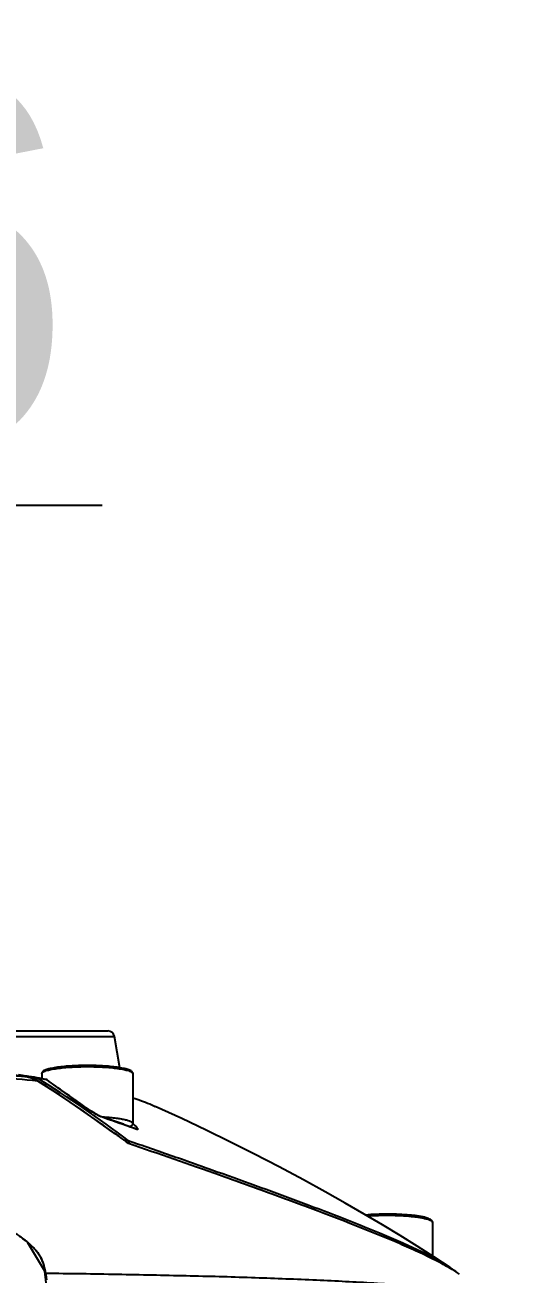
# Model space of a CAD drawing. Header units: millimetres. Extents: x 4086 to 8300, y 123 to 1549.
# Drawn here: x 7033.42 to 7043.05, y 483.98 to 507.95 of the extents above; entities that cross this region are included whole.
import ezdxf

# ---------------------------------------------------------------- set-up
doc = ezdxf.new("R2010")
doc.units = ezdxf.units.MM
doc.layers.add('外形图', color=7, linetype='Continuous')
doc.layers.add('尺寸标注', color=7, linetype='Continuous')
doc.styles.add('思源黑', font='SourceHanSansCN-Normal.ttf')
doc.dimstyles.new('尺寸标注_1_4比例', dxfattribs={"dimtxt": 7, "dimasz": 6, "dimexe": 2, "dimexo": 1.5, "dimgap": 1, "dimtad": 1, "dimdec": 1, "dimlfac": 4, "dimdsep": 46, "dimtxsty": '思源黑', "dimcen": 0.09, "dimadec": 0, "dimazin": 0, "dimtp": 0.01, "dimtm": 0.01, "dimtfac": 1, "dimtdec": 1, "dimtofl": 0, "dimtmove": 0, "dimatfit": 3, "dimfxl": 1, "dimtolj": 1, "dimarcsym": 0})

# ---------------------------------------------------------------- blocks, each defined once
blk = doc.blocks.new('*D759')
at = {"layer": 'Defpoints', "color": 0}
for p in [(7016.612, 498.736), (7016.612, 492.25), (7015.112, 454.498)]:
    blk.add_point(p, dxfattribs=at)
at = {"layer": '尺寸标注', "color": 0, "lineweight": -2}
for p, q in [((7015.112, 455.998), (7015.112, 500.736)), ((7016.612, 493.75), (7016.612, 500.736)), ((7009.112, 498.736), (7003.112, 498.736)), ((7022.612, 498.736), (7034.896, 498.736))]:
    blk.add_line(p, q, dxfattribs=at)
at = {"layer": '尺寸标注', "color": 0}
for points in [[(7009.112, 497.736), (7009.112, 499.736), (7015.112, 498.736)], [(7022.612, 499.736), (7022.612, 497.736), (7016.612, 498.736)]]:
    blk.add_solid(points, dxfattribs=at)
at = {"layer": '尺寸标注', "color": 0, "insert": (7031.754, 503.36), "char_height": 7, "attachment_point": 5, "style": '思源黑'}
blk.add_mtext('\\A1;6', dxfattribs=at)

msp = doc.modelspace()

# ---------------------------------------------------------------- linework, layer by layer
at = {"layer": '外形图'}
for p, q in [((7033.0939, 488.5435), (7035.1303, 488.5435)), ((7033.217, 488.6468), (7035.0072, 488.6468)), ((7035.2364, 487.9416), (7035.1303, 488.5435)), ((7033.7371, 487.8261), (7033.7371, 487.7304)), ((7035.4871, 487.8261), (7035.4871, 486.8631)), ((7033.4399, 487.7793), (7033.4324, 487.7802)), ((7033.4395, 487.7783), (7033.4387, 487.7785)), ((7033.4415, 487.778), (7033.4395, 487.7783)), ((7033.4445, 487.7774), (7033.4415, 487.778)), ((7033.4501, 487.7764), (7033.4445, 487.7774)), ((7033.462, 487.7744), (7033.4501, 487.7764)), ((7033.4948, 487.769), (7033.462, 487.7744)), ((7033.4651, 487.7587), (7033.4649, 487.7587)), ((7033.4663, 487.7667), (7033.6567, 487.7384)), ((7033.5724, 487.7565), (7033.4948, 487.769)), ((7033.598, 487.7524), (7033.5724, 487.7565)), ((7033.6118, 487.7502), (7033.598, 487.7524)), ((7033.6339, 487.7467), (7033.6118, 487.7502)), ((7033.6648, 487.6841), (7033.6653, 487.6851)), ((7033.7367, 487.7351), (7033.7364, 487.7352)), ((7033.8197, 487.7173), (7033.8196, 487.7173)), ((7033.8396, 487.7068), (7033.8305, 487.7134)), ((7034.1968, 487.4512), (7034.0647, 487.5457)), ((7034.3377, 487.3505), (7034.1968, 487.4512)), ((7034.4844, 487.2461), (7034.3377, 487.3505)), ((7034.5659, 487.1883), (7034.4844, 487.2461)), ((7034.5538, 487.1956), (7034.5514, 487.1973)), ((7034.6868, 487.1068), (7034.6629, 487.1223)), ((7034.7092, 487.0925), (7034.6868, 487.1068)), ((7034.8482, 487.0134), (7034.845, 487.0148)), ((7035.0767, 486.9342), (7034.8482, 487.0134)), ((7034.8816, 486.9957), (7034.8782, 486.9969)), ((7035.3043, 486.855), (7035.0767, 486.9342)), ((7035.3043, 486.855), (7035.5266, 486.7772)), ((7035.4873, 486.8661), (7035.4888, 486.8648)), ((7035.4172, 486.8096), (7035.4141, 486.8106)), ((7035.5246, 486.7719), (7035.4172, 486.8096)), ((7035.5561, 486.7609), (7035.5246, 486.7719)), ((7041.2371, 484.9734), (7041.2371, 484.3266)), ((7033.7952, 484.0354), (7033.4711, 484.5799)), ((7033.8752, 483.3276), (7033.7952, 484.0354)), ((7041.57, 484.1102), (7041.5703, 484.11)), ((7041.5703, 484.11), (7041.571, 484.1096)), ((7041.595, 484.0936), (7041.5703, 484.11))]:
    msp.add_line(p, q, dxfattribs=at)
for points in [[(7033.4652, 487.7586), (7032.0878, 487.9478), (7030.6734, 488.1165), (7029.2358, 488.262), (7027.7838, 488.3838), (7026.3262, 488.4816), (7024.8719, 488.5557), (7023.4295, 488.6064), (7022.0079, 488.6337), (7020.6166, 488.6375), (7019.2151, 488.6162)], [(7033.4743, 487.7754), (7033.2903, 487.8031)], [(7033.4387, 487.7785), (7033.4383, 487.7786), (7033.4383, 487.7786)], [(7033.6653, 487.6852), (7033.6375, 487.7014), (7033.604, 487.718), (7033.5694, 487.7322), (7033.5337, 487.7439), (7033.4973, 487.7529), (7033.4652, 487.7587)], [(7033.7371, 487.7351), (7033.6472, 487.749), (7033.4743, 487.7754)], [(7033.8196, 487.7174), (7033.6417, 487.7455), (7033.6339, 487.7467)], [(7034.8873, 486.8572), (7034.4887, 487.1418), (7034.0785, 487.4197), (7033.6653, 487.6852)], [(7034.0647, 487.5457), (7033.9441, 487.6324), (7033.8888, 487.6724), (7033.8404, 487.7075)], [(7034.6629, 487.1223), (7034.6373, 487.1393), (7034.6239, 487.1483), (7034.61, 487.1578), (7034.5957, 487.1676), (7034.581, 487.1777), (7034.5659, 487.1883)], [(7034.845, 487.0148), (7034.8427, 487.0158), (7034.84, 487.017), (7034.8368, 487.0185), (7034.8332, 487.0203), (7034.8291, 487.0224), (7034.8247, 487.0246), (7034.82, 487.0271), (7034.8149, 487.0298), (7034.8096, 487.0327), (7034.8039, 487.0358), (7034.7977, 487.0393), (7034.7911, 487.043), (7034.7839, 487.0471), (7034.7761, 487.0516), (7034.7678, 487.0565), (7034.7591, 487.0618), (7034.7498, 487.0673), (7034.7402, 487.0732), (7034.7302, 487.0794), (7034.7199, 487.0858), (7034.7092, 487.0925)], [(7041.5703, 484.11), (7041.2621, 484.3107), (7040.9406, 484.5149), (7040.6115, 484.7189), (7040.273, 484.924), (7039.9224, 485.1315), (7039.5567, 485.3431), (7039.1723, 485.5602), (7038.7577, 485.7885), (7038.2903, 486.0387), (7037.8078, 486.2889), (7037.3473, 486.5204), (7036.8947, 486.7413), (7036.4229, 486.9649), (7035.9134, 487.1995)], [(7035.1689, 486.6604), (7035.1608, 486.6656), (7035.128, 486.6875), (7035.0923, 486.7117), (7035.054, 486.7381), (7035.0137, 486.7663), (7034.9715, 486.7963), (7034.928, 486.8275), (7034.8873, 486.8572)], [(7041.7145, 484.0059), (7041.6625, 484.046), (7041.595, 484.0936)]]:
    msp.add_lwpolyline(points, dxfattribs=at)
for centre, radius, start, end in [((7035.0072, 488.5218), 0.125, 10, 90), ((7033.5289, 488.2805), 0.5101, 259.45737, 259.71896), ((7033.3915, 487.2575), 0.5066, 77.66801, 81.64258), ((7033.3915, 487.2571), 0.5069, 76.97968, 77.6682), ((7033.39, 487.2531), 0.5112, 57.47471, 76.91656), ((7023.1584, 470.5634), 20.1281, 52.56197, 58.57272), ((7031.3976, 469.6484), 18.2305, 82.36552, 82.89169), ((7023.0093, 470.6642), 20.0803, 53.73813, 57.95086), ((7033.8053, 487.6594), 0.0595, 53.92907, 64.94267), ((6978.8564, 324.9704), 171.4381, 70.737214, 70.925634), ((7037.0165, 489.4475), 3.3467, 236.46005, 237.72866), ((7023.0753, 470.6495), 20.0678, 52.11301, 52.7231), ((7031.9605, 482.7695), 2.3617, 50.14197, 51.73313), ((7040.2982, 481.8036), 2.6193, 56.283, 57.22908)]:
    msp.add_arc(centre, radius, start, end, dxfattribs=at)
for points, knots in [([(7033.4651, 487.7587), (7032.8759, 487.8448), (7031.6955, 488.004), (7029.3282, 488.2686), (7026.3591, 488.5028), (7022.7884, 488.6452), (7020.4056, 488.6456), (7019.2151, 488.6162)], [0, 0, 0, 0, 0.1250052, 0.2500105, 0.5000084, 0.7500067, 1, 1, 1, 1]), ([(7019.5501, 488.6302), (7020.7129, 488.6555), (7023.04, 488.6492), (7026.5271, 488.5031), (7029.4264, 488.2694), (7031.7382, 488.008), (7032.8909, 487.8513), (7033.4663, 487.7667)], [0, 0, 0, 0, 0.2499934, 0.4999917, 0.7499895, 0.8749947, 1, 1, 1, 1]), ([(7033.4649, 487.7587), (7033.1857, 487.7917), (7032.5994, 487.8485), (7031.6665, 487.911), (7030.6172, 487.9566), (7029.8749, 487.9758), (7029.4785, 487.9833)], [0, 0, 0, 0, 0.2111839, 0.442289, 0.702192, 1, 1, 1, 1]), ([(7033.6648, 487.6841), (7033.3928, 487.7128), (7032.8201, 487.7606), (7031.9055, 487.8098), (7030.8694, 487.8444), (7030.1339, 487.8599), (7029.7396, 487.8664)], [0, 0, 0, 0, 0.2087819, 0.4385206, 0.699008, 1, 1, 1, 1]), ([(7035.4871, 487.8261), (7035.4871, 487.835), (7035.4814, 487.8528), (7035.4622, 487.8723), (7035.4372, 487.8876), (7035.4064, 487.9009), (7035.3691, 487.9131), (7035.3065, 487.9294), (7035.2126, 487.9467), (7035.0836, 487.9629), (7034.9368, 487.9749), (7034.7776, 487.9824), (7034.6121, 487.9849), (7034.4465, 487.9824), (7034.2873, 487.9749), (7034.1405, 487.9629), (7034.0116, 487.9467), (7033.9177, 487.9294), (7033.8551, 487.9131), (7033.8178, 487.9009), (7033.7869, 487.8876), (7033.762, 487.8723), (7033.7427, 487.8528), (7033.7371, 487.835), (7033.7371, 487.8261)], [0, 0, 0, 0, 0.0145897, 0.0286916, 0.0440917, 0.0621682, 0.0835058, 0.1082752, 0.1678459, 0.2394488, 0.3206896, 0.4086299, 0.5000002, 0.5913705, 0.6793108, 0.7605515, 0.8321544, 0.891725, 0.9164944, 0.937832, 0.9559085, 0.9713084, 0.9854104, 1, 1, 1, 1]), ([(7033.7371, 487.8261), (7033.7371, 487.8366), (7033.7517, 487.8531), (7033.7764, 487.8673), (7033.8199, 487.8858), (7033.8929, 487.9054), (7033.978, 487.9211), (7034.0587, 487.9324), (7034.1532, 487.9433), (7034.3381, 487.9583), (7034.6121, 487.9662), (7034.8861, 487.9583), (7035.0709, 487.9433), (7035.1655, 487.9324), (7035.2462, 487.9211), (7035.3313, 487.9054), (7035.4043, 487.8858), (7035.4477, 487.8673), (7035.4725, 487.8531), (7035.4871, 487.8366), (7035.4871, 487.8261)], [0, 0, 0, 0, 0.0174678, 0.0310845, 0.0485612, 0.0951981, 0.1565185, 0.1920899, 0.2305244, 0.3145554, 0.5, 0.6854446, 0.7694756, 0.8079101, 0.8434815, 0.9048019, 0.9514388, 0.9689155, 0.9825322, 1, 1, 1, 1]), ([(7033.4324, 487.7802), (7033.4313, 487.7803), (7033.4259, 487.7806), (7033.4334, 487.7794), (7033.4356, 487.779)], [0, 0, 0, 0, 0.332085, 1, 1, 1, 1]), ([(7033.4379, 487.7786), (7033.4527, 487.7759), (7033.4944, 487.7691), (7033.6215, 487.7485), (7033.734, 487.7309), (7033.8195, 487.7174)], [0, 0, 0, 0, 0.1168656, 0.3276346, 1, 1, 1, 1]), ([(7033.7364, 487.7352), (7033.6708, 487.7453), (7033.572, 487.7602), (7033.4732, 487.775), (7033.4399, 487.7793)], [0, 0, 0, 0, 0.6640616, 1, 1, 1, 1]), ([(7033.6428, 487.7019), (7033.6446, 487.707), (7033.6479, 487.7159), (7033.6502, 487.7265), (7033.6514, 487.7329), (7033.6523, 487.7361), (7033.6541, 487.7384), (7033.6558, 487.7385), (7033.6567, 487.7384)], [0, 0, 0, 0, 0.3996491, 0.6951394, 0.801833, 0.8811331, 0.939097, 1, 1, 1, 1]), ([(7033.8305, 487.7134), (7033.8293, 487.7139), (7033.8259, 487.7154), (7033.8223, 487.717), (7033.8198, 487.7173)], [0, 0, 0, 0, 0.3455004, 1, 1, 1, 1]), ([(7034.5514, 487.1973), (7034.4249, 487.2871), (7034.1873, 487.4566), (7033.9501, 487.6265), (7033.8396, 487.7068)], [0, 0, 0, 0, 0.5319194, 1, 1, 1, 1]), ([(7035.4876, 487.3652), (7035.596, 487.3292), (7035.739, 487.2761), (7035.8786, 487.2153), (7035.9134, 487.1995)], [0, 0, 0, 0, 0.7496533, 1, 1, 1, 1]), ([(7034.8471, 487.0107), (7034.8251, 487.0216), (7034.7787, 487.0479), (7034.6802, 487.1086), (7034.6046, 487.1596), (7034.5538, 487.1956)], [0, 0, 0, 0, 0.21192, 0.4612993, 1, 1, 1, 1]), ([(7034.8782, 486.9969), (7034.876, 486.9977), (7034.8654, 487.0017), (7034.8551, 487.0067), (7034.8471, 487.0107)], [0, 0, 0, 0, 0.2087785, 1, 1, 1, 1]), ([(7034.8863, 486.8554), (7034.8866, 486.8558), (7034.8867, 486.8563), (7034.8874, 486.8571), (7034.8873, 486.8572)], [0, 0, 0, 0, 0.7430413, 1, 1, 1, 1]), ([(7035.1675, 486.658), (7035.1444, 486.6733), (7035.0495, 486.7373), (7034.9564, 486.804), (7034.8863, 486.8554)], [0, 0, 0, 0, 0.241185, 1, 1, 1, 1]), ([(7035.4871, 486.8631), (7035.4871, 486.8708), (7035.4791, 486.8834), (7035.4634, 486.8952), (7035.437, 486.91), (7035.3917, 486.9263), (7035.3238, 486.9436), (7035.2395, 486.9592), (7035.1407, 486.9728), (7035.0297, 486.984), (7034.9517, 486.9894), (7034.9112, 486.9917)], [0, 0, 0, 0, 0.0383483, 0.065327, 0.0989411, 0.187264, 0.3036475, 0.4462958, 0.6123717, 0.7983109, 1, 1, 1, 1]), ([(7035.4255, 486.8127), (7035.4347, 486.8163), (7035.4508, 486.8235), (7035.4738, 486.8373), (7035.4871, 486.8531), (7035.4871, 486.8631)], [0, 0, 0, 0, 0.356796, 0.635926, 1, 1, 1, 1]), ([(7035.4888, 486.8648), (7035.4981, 486.8569), (7035.5154, 486.8417), (7035.5385, 486.8198), (7035.5567, 486.8006), (7035.5697, 486.7846), (7035.577, 486.773), (7035.5792, 486.7654), (7035.5792, 486.7612), (7035.5768, 486.7577), (7035.5716, 486.7569), (7035.5646, 486.7582), (7035.5592, 486.7598), (7035.5561, 486.7609)], [0, 0, 0, 0, 0.2242714, 0.4184816, 0.5802592, 0.7068709, 0.7957176, 0.8263369, 0.849958, 0.8703946, 0.8970363, 0.9397547, 1, 1, 1, 1]), ([(7035.3325, 486.539), (7035.345, 486.5412), (7035.3622, 486.5441), (7035.3829, 486.5457), (7035.3911, 486.5459), (7035.3943, 486.5454)], [0, 0, 0, 0, 0.6095303, 0.8399419, 1, 1, 1, 1]), ([(7035.3943, 486.5454), (7035.4021, 486.5385), (7035.4128, 486.5179), (7035.4091, 486.4955), (7035.4043, 486.4856)], [0, 0, 0, 0, 0.4859687, 1, 1, 1, 1]), ([(7035.3943, 486.5454), (7035.682, 486.4464), (7036.2531, 486.2482), (7037.1024, 485.9484), (7037.9373, 485.6479), (7038.7542, 485.3472), (7039.5444, 485.0468), (7040.1781, 484.7915), (7040.6574, 484.5835), (7040.99, 484.43), (7041.2945, 484.2765), (7041.4837, 484.1671), (7041.57, 484.1102)], [0, 0, 0, 0, 0.1372888, 0.272854, 0.4064825, 0.5377902, 0.6657331, 0.7880152, 0.8461097, 0.9015275, 0.9533306, 1, 1, 1, 1]), ([(7041.7159, 484.006), (7041.6262, 484.0638), (7041.4311, 484.1752), (7041.1181, 484.3325), (7040.7769, 484.4894), (7040.285, 484.7011), (7039.6359, 484.9608), (7038.8282, 485.2674), (7037.9942, 485.5738), (7036.8499, 485.9844), (7035.9822, 486.287), (7035.399, 486.4874)], [0, 0, 0, 0, 0.0471316, 0.0990773, 0.1546081, 0.2129116, 0.3354745, 0.4632608, 0.5943243, 0.7277311, 1, 1, 1, 1]), ([(7041.2371, 484.9734), (7041.2371, 484.9794), (7041.2347, 484.9912), (7041.2221, 485.0114), (7041.1963, 485.0307), (7041.1567, 485.0484), (7041.1063, 485.0643), (7041.0446, 485.0788), (7040.972, 485.0918), (7040.8895, 485.1033), (7040.7635, 485.1167), (7040.5919, 485.1279), (7040.3772, 485.1328), (7040.1616, 485.1291), (7040.0193, 485.1207), (7039.9505, 485.1148)], [0, 0, 0, 0, 0.013507, 0.0264673, 0.0528697, 0.0846518, 0.1241633, 0.1718954, 0.2275742, 0.2905428, 0.3599074, 0.5134508, 0.6784666, 0.8442412, 1, 1, 1, 1]), ([(7039.9813, 485.0966), (7040.1239, 485.1074), (7040.3395, 485.1133), (7040.6216, 485.1056), (7040.7905, 485.0938), (7040.914, 485.0801), (7040.9944, 485.0685), (7041.065, 485.0555), (7041.1241, 485.0415), (7041.1721, 485.0259), (7041.2105, 485.0091), (7041.2371, 484.9881), (7041.2371, 484.9734)], [0, 0, 0, 0, 0.3343117, 0.5033249, 0.6595734, 0.7298778, 0.7935205, 0.8495716, 0.8972624, 0.9360375, 0.9656677, 1, 1, 1, 1]), ([(7033.233, 484.7664), (7033.2535, 484.7516), (7033.2946, 484.7218), (7033.3763, 484.6616), (7033.4365, 484.6149), (7033.4754, 484.5824)], [0, 0, 0, 0, 0.2499154, 0.4997342, 1, 1, 1, 1]), ([(7033.318, 484.7035), (7033.3446, 484.684), (7033.3798, 484.6576), (7033.4145, 484.6306), (7033.4232, 484.6238)], [0, 0, 0, 0, 0.7498438, 1, 1, 1, 1]), ([(7033.4741, 484.5824), (7033.4789, 484.5784), (7033.4981, 484.5622), (7033.517, 484.5457), (7033.5309, 484.533)], [0, 0, 0, 0, 0.2496021, 1, 1, 1, 1]), ([(7033.4754, 484.5824), (7033.4816, 484.5773), (7033.506, 484.5566), (7033.5299, 484.5354), (7033.5474, 484.519)], [0, 0, 0, 0, 0.2495522, 1, 1, 1, 1]), ([(7033.5309, 484.533), (7033.5547, 484.5114), (7033.6007, 484.4667), (7033.6524, 484.4052), (7033.6882, 484.3522), (7033.7198, 484.2966), (7033.739, 484.2524), (7033.7499, 484.2224)], [0, 0, 0, 0, 0.2509418, 0.5006725, 0.6253692, 0.7502624, 1, 1, 1, 1]), ([(7033.5474, 484.519), (7033.5654, 484.5021), (7033.6006, 484.4673), (7033.649, 484.4112), (7033.6915, 484.3505), (7033.7266, 484.2853), (7033.7544, 484.2167), (7033.776, 484.1459), (7033.7937, 484.0741), (7033.8036, 484.0259), (7033.8081, 484.0016)], [0, 0, 0, 0, 0.1255433, 0.2505976, 0.375345, 0.5003234, 0.6252792, 0.7501952, 0.8751068, 1, 1, 1, 1]), ([(7033.7499, 484.2224), (7033.7594, 484.1961), (7033.7757, 484.1425), (7033.7889, 484.0882), (7033.7948, 484.0608)], [0, 0, 0, 0, 0.5000089, 1, 1, 1, 1]), ([(7033.8001, 483.999), (7034.0342, 483.9968), (7034.4966, 483.9911), (7035.1819, 483.9789), (7035.8503, 483.9656), (7036.502, 483.9519), (7037.1362, 483.9366), (7037.9462, 483.9123), (7038.732, 483.881), (7039.4941, 483.8459), (7040.0403, 483.8174), (7040.5718, 483.7823), (7041.0907, 483.733), (7041.5994, 483.6567), (7042.0152, 483.5569), (7042.3406, 483.4469), (7042.5827, 483.3458), (7042.8216, 483.2219), (7042.9735, 483.1214), (7043.0476, 483.0657)], [0, 0, 0, 0, 0.0748263, 0.1478049, 0.2190543, 0.2885185, 0.3561242, 0.4218437, 0.5475183, 0.6074736, 0.6656652, 0.7223212, 0.777705, 0.8322211, 0.8866159, 0.914101, 0.9419434, 0.9703909, 1, 1, 1, 1])]:
    msp.add_open_spline(points, degree=3, knots=knots, dxfattribs=at)
for points in [[(7034.5544, 487.1964), (7034.5536, 487.1969), (7034.5526, 487.1971), (7034.5516, 487.1971)], [(7034.8782, 486.9969), (7034.8692, 487.004), (7034.8589, 487.0097), (7034.8481, 487.0135)], [(7035.2297, 486.6178), (7035.21, 486.6328), (7035.1896, 486.6468), (7035.1689, 486.6604)], [(7035.5266, 486.7772), (7035.5372, 486.7735), (7035.5473, 486.7679), (7035.5561, 486.7609)], [(7033.7948, 484.0608), (7033.8085, 483.9982), (7033.8189, 483.9348), (7033.8276, 483.8713)]]:
    msp.add_open_spline(points, degree=3, dxfattribs=at)

# ---------------------------------------------------------------- dimensions: what is measured, and where the dimension line sits
at = {"layer": '尺寸标注'}
dim = msp.add_linear_dim(base=(7016.6121, 498.7355), p1=(7015.1121, 454.4978), p2=(7016.6121, 492.2499), dimstyle='尺寸标注_1_4比例', dxfattribs=at)
dim.commit()
dim.dimension.update_dxf_attribs({"geometry": '*D759', "text_midpoint": (7031.7541, 503.3599)})

doc.saveas('drawing.dxf')
